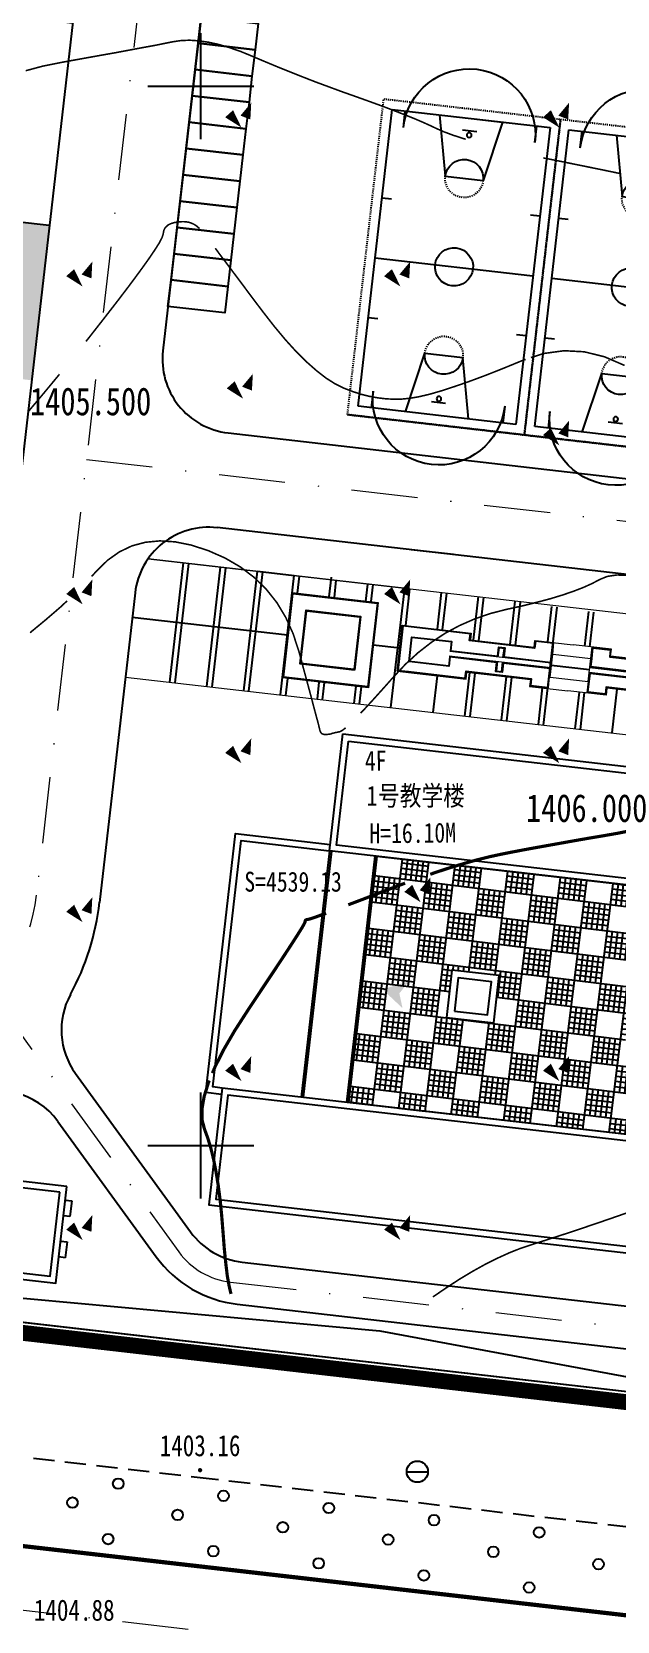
# Model space of a CAD drawing. Extents: x 496261 to 1768172, y 3738341 to 4579341.
# Drawn here: x 496884 to 496939.3, y 4379155.1 to 4379305.1 of the extents above; entities that cross this region are included whole.
import ezdxf
from ezdxf.enums import TextEntityAlignment as Align

# ---------------------------------------------------------------- set-up
doc = ezdxf.new("R2010")
doc.units = 0
doc.header["$MEASUREMENT"] = 0
for name, pattern in [('ACAD_ISO05W100', [34, 24, -3, 0.5, -3, 0.5, -3]), ('DASHDOT2', [0.5, 0.25, -0.125, 0, -0.125]), ('DASHED', [1.2, 0.8, -0.4]), ('DIVIDE', [1.25, 0.5, -0.25, 0, -0.25, 0, -0.25]), ('X5', [3, 2, -1])]:
    doc.linetypes.add(name, pattern=pattern)
doc.layers.get('0').update_dxf_attribs({"color": 8, "linetype": 'CONTINUOUS'})
for name, color, linetype in [('DGX', 8, 'CONTINUOUS'), ('DLSS', 8, 'CONTINUOUS'), ('DMTZ', 8, 'CONTINUOUS'), ('GCD', 8, 'CONTINUOUS'), ('GN-草地', 7, 'CONTINUOUS'), ('GXYZ', 8, 'CONTINUOUS'), ('PUB_DIM', 3, 'CONTINUOUS'), ('PUB_TEXT', 7, 'CONTINUOUS'), ('TK', 8, 'CONTINUOUS'), ('WALL', 2, 'CONTINUOUS'), ('ZBTZ', 8, 'CONTINUOUS'), ('体育块', 117, 'CONTINUOUS'), ('停车位', 8, 'CONTINUOUS'), ('小品', 1, 'CONTINUOUS'), ('水', 165, 'CONTINUOUS'), ('用地红线', 1, 'DIVIDE'), ('车行道', 5, 'CONTINUOUS'), ('铺地', 25, 'CONTINUOUS')]:
    doc.layers.add(name, color=color, linetype=linetype)
doc.layers.add('景观', color=4, linetype='CONTINUOUS', lineweight=13)
doc.layers.add('道路红线', color=1, linetype='CONTINUOUS', lineweight=0)
doc.styles.add('HT', font='simhei.ttf', dxfattribs={"width": 0.8})
doc.styles.add('HZ', font='', dxfattribs={"width": 0.8})
doc.styles.get('HZ').set_extended_font_data('SimSun')
doc.linetypes.add('10411', pattern='A,2,[150,AAA.SHX,S=1,R=0,X=0,Y=1],2,[151,AAA.SHX,S=1,R=0,X=0,Y=3],1e-11', length=4)

# ---------------------------------------------------------------- blocks, each defined once
blk = doc.blocks.new('gc090')
for points in [[(1.07, 1.45, 0, 1, 0), (0.52, 0.05, 1, 1, 0)], [(-1.02, 0.41, 1, 0, 0), (0.15, -0.9, 0, 0, 0)]]:
    blk.add_lwpolyline(points, format="xyseb")
blk = doc.blocks.new('GC042')
blk.add_line((-1, 0), (1, 0))
blk.add_circle((0, 0), 1)
blk = doc.blocks.new('gc170')
at = {"linetype": 'Continuous'}
blk.add_circle((0, 0), 0.5, dxfattribs=at)
blk = doc.blocks.new('GC200')
at = {"linetype": 'Continuous', "const_width": 0.2, "flags": 128}
blk.add_lwpolyline([(-0.1, 0, 1), (0.1, 0, 1)], format="xyb", close=True, dxfattribs=at)
blk = doc.blocks.new('AAAA')
at = {"layer": 'WALL', "color": 6, "ltscale": 10}
for p, q in [((4702915, -5891477), (4702315, -5891477)), ((4702315, -5891477), (4702315, -5892977)), ((4753515, -5891477), (4754415, -5891477)), ((4754415, -5891477), (4754415, -5893277)), ((4702315, -5892977), (4702915, -5892977)), ((4754415, -5893277), (4753515, -5893277)), ((4702915, -5895377), (4702315, -5895377)), ((4702315, -5895377), (4702315, -5896877)), ((4702315, -5896877), (4702915, -5896877))]:
    blk.add_line(p, q, dxfattribs=at)
at = {"layer": 'WALL', "ltscale": 10}
for points in [[(4702915, -5890177), (4753515, -5890177), (4753515, -5899377), (4702915, -5899377)], [(4703515, -5890777), (4752915, -5890777), (4752915, -5898777), (4703515, -5898777)]]:
    blk.add_lwpolyline(points, close=True, dxfattribs=at)
blk = doc.blocks.new('WERWQWQEE')
at = {"layer": 'WALL', "color": 6, "ltscale": 10}
for p, q in [((4320662, -5837291), (4320662, -5860691)), ((4320862, -5837291), (4320862, -5860691))]:
    blk.add_line(p, q, dxfattribs=at)
at = {"layer": 'WALL', "ltscale": 10}
for points in [[(4320662, -5826191), (4369862, -5826191), (4369862, -5837291), (4320662, -5837291)], [(4321262, -5826791), (4369262, -5826791), (4369262, -5836691), (4321262, -5836691)], [(4369862, -5860691), (4313162, -5860691), (4313162, -5871791), (4369862, -5871791)], [(4369262, -5861291), (4313762, -5861291), (4313762, -5871191), (4369262, -5871191)]]:
    blk.add_lwpolyline(points, close=True, dxfattribs=at)
at = {"layer": 'WALL', "color": 2, "ltscale": 10}
for points in [[(4313162, -5861291), (4311662, -5861291), (4311662, -5836691), (4320662, -5836691)], [(4313162, -5860691), (4312262, -5860691), (4312262, -5837291), (4320662, -5837291)]]:
    blk.add_lwpolyline(points, dxfattribs=at)
at = {"layer": 'WALL', "color": 6, "ltscale": 10}
for points in [[(4324962, -5837291), (4324962, -5860691)], [(4325162, -5837291), (4325162, -5860691)]]:
    blk.add_lwpolyline(points, dxfattribs=at)
blk = doc.blocks.new('SSS')
at = {"layer": '体育块', "color": 8, "linetype": 'DASHED'}
for p, q in [((4171692, -5454047), (4167957, -5483814)), ((4188361, -5456139), (4171692, -5454047)), ((4184626, -5485905), (4188361, -5456139)), ((4184626, -5485905), (4167957, -5483814)), ((4167957, -5483814), (4184626, -5485905))]:
    blk.add_line(p, q, dxfattribs=at)
at = {"layer": '体育块', "color": 8, "linetype": 'ByBlock'}
for p, q in [((4172473, -5455052), (4168962, -5483033)), ((4187356, -5456920), (4172473, -5455052)), ((4179095, -5457092), (4180435, -5457260)), ((4183845, -5484900), (4187356, -5456920)), ((4180991, -5461866), (4177419, -5461417)), ((4172320, -5463499), (4171427, -5463387)), ((4186310, -5465254), (4185417, -5465142)), ((4185601, -5470910), (4170717, -5469042)), ((4170008, -5474698), (4170901, -5474810)), ((4183998, -5476453), (4184891, -5476565)), ((4178899, -5478535), (4175327, -5478087)), ((4168962, -5483033), (4183845, -5484900)), ((4175883, -5482692), (4177223, -5482860))]:
    blk.add_line(p, q, dxfattribs=at)
at = {"layer": '体育块', "color": 8}
for p, q in [((4173517, -5456770), (4173713, -5455208)), ((4179914, -5455986), (4176938, -5455612)), ((4176938, -5455612), (4177419, -5461417)), ((4182891, -5456359), (4180991, -5461866)), ((4185920, -5458327), (4186116, -5456764)), ((4173427, -5483593), (4175327, -5478087)), ((4179380, -5484340), (4178899, -5478535)), ((4170398, -5481625), (4170202, -5483188)), ((4182801, -5483182), (4182605, -5484745))]:
    blk.add_line(p, q, dxfattribs=at)
at = {"layer": '体育块', "color": 8, "linetype": 'ByBlock'}
for centre in [(4179718, -5457549), (4176600, -5482404)]:
    blk.add_circle(centre, 225, dxfattribs=at)
at = {"layer": '体育块', "color": 8}
for centre, start, end in [((4179718, -5457549), 172.84804, 352.84804), ((4176600, -5482404), 352.84804, 172.84804)]:
    blk.add_arc(centre, 6250, start, end, dxfattribs=at)
at = {"layer": '体育块', "color": 8, "linetype": 'DASHED'}
for centre, start, end in [((4179205, -5461641), 352.84804, 172.84804), ((4177113, -5478311), 172.84804, 352.84804)]:
    blk.add_arc(centre, 1800, start, end, dxfattribs=at)
at = {"layer": '体育块', "color": 8, "linetype": 'ByBlock'}
for centre, start, end in [((4179205, -5461641), 172.84804, 352.84804), ((4178159, -5469976), 82.84804, 262.84804), ((4178159, -5469976), 262.84804, 82.84804), ((4177113, -5478311), 352.84804, 172.84804)]:
    blk.add_arc(centre, 1800, start, end, dxfattribs=at)

msp = doc.modelspace()

# ---------------------------------------------------------------- hatches: boundary and pattern name
at = {"layer": 'GN-草地'}
h = msp.add_hatch(dxfattribs=at)
h.set_pattern_fill('LZX_PAT003', color=8, scale=4, angle=353, style=0)
h.set_pattern_definition([(353, (490597.2974, 4385507.4113), (0.30467336, 2.4813654), []), (353, (490597.3583, 4385507.9075), (0.6093467, 4.9627308), [2.5, -2.5]), (353, (490597.4193, 4385508.404), (0.6093467, 4.9627308), [2.5, -2.5]), (353, (490597.48, 4385508.9), (0.6093467, 4.9627308), [2.5, -2.5]), (353, (490597.541, 4385509.3964), (0.6093467, 4.9627308), [2.5, -2.5]), (353, (490597.663, 4385510.389), (0.6093467, 4.9627308), [-2.5, 2.5]), (353, (490597.724, 4385510.885), (0.6093467, 4.9627308), [-2.5, 2.5]), (353, (490597.785, 4385511.3815), (0.6093467, 4.9627308), [-2.5, 2.5]), (353, (490597.846, 4385511.8777), (0.6093467, 4.9627308), [-2.5, 2.5]), (83, (490597.2974, 4385507.4113), (-2.4813654, 0.30467336), []), (83, (490597.7937, 4385507.3503), (-4.9627308, 0.6093467), [2.5, -2.5]), (83, (490598.29, 4385507.2894), (-4.9627308, 0.6093467), [2.5, -2.5]), (83, (490598.786, 4385507.2285), (-4.9627308, 0.6093467), [2.5, -2.5]), (83, (490599.2825, 4385507.1675), (-4.9627308, 0.6093467), [2.5, -2.5]), (83, (490600.275, 4385507.0457), (-4.9627308, 0.6093467), [-2.5, 2.5]), (83, (490600.7713, 4385506.9847), (-4.9627308, 0.6093467), [-2.5, 2.5]), (83, (490601.2676, 4385506.924), (-4.9627308, 0.6093467), [-2.5, 2.5]), (83, (490601.764, 4385506.863), (-4.9627308, 0.6093467), [-2.5, 2.5])])
h.paths.add_polyline_path([(496923.69, 4379216.57), (496928.16, 4379216.05), (496927.65, 4379211.58), (496923.18, 4379212.1)])
h.paths.add_polyline_path([(496916.6, 4379227.31), (496961.01, 4379222.21), (496961.17, 4379221.65), (496958.99, 4379220.76), (496956.35, 4379218.91), (496953.33, 4379214.65), (496952.5, 4379211.76), (496952.62, 4379207.14), (496953.24, 4379205.13), (496955.56, 4379201.44), (496958.44, 4379199.1), (496958.34, 4379198.96), (496913.93, 4379204.06)])
h.paths.add_polyline_path([(496945.04, 4379213.81), (496944.53, 4379209.34), (496940.06, 4379209.85), (496940.57, 4379214.33)])
at = {"layer": 'PUB_DIM'}
msp.add_hatch(color=256, dxfattribs=at).paths.add_polyline_path([(496918.73, 4379214.37), (496919.63, 4379215.5), (496917.14, 4379214.75), (496919.03, 4379212.97)])
at = {"layer": '铺地'}
h = msp.add_hatch(dxfattribs=at)
h.set_pattern_fill('GRAVEL', color=8, scale=8, angle=90, style=0)
h.set_pattern_definition([(318.0128, (496845.26926, 4379273.4613), (72.00002, -63.9999754), [1.0763, -106.5527]), (274.9697, (496846.06926, 4379272.7413), (-7.9999444, 96.0000072), [1.84694, -182.8474]), (222.5104, (496846.22926, 4379270.9013), (88.0000578, 79.9999385), [1.3023, -128.92826]), (357.2737, (496848.22926, 4379267.7813), (-160.0000035, 7.9999449), [1.6819, -166.50846]), (22.8337, (496849.90926, 4379267.7013), (-95.9999655, -40.0000932), [1.64924, -163.27498]), (87.2737, (496851.42926, 4379268.3413), (-7.9999449, -160.0000035), [1.6819, -166.50846]), (127.6942, (496851.50926, 4379270.0213), (79.99993835, -104.00004714), [2.22423, -220.1988]), (162.2553, (496850.14926, 4379271.7813), (-175.999978, 56.0000605), [2.0999, -207.89057]), (211.4296, (496848.14926, 4379272.4213), (-103.999951, -64.000081), [1.6876, -167.07258]), (265.2364, (496846.70926, 4379271.5413), (7.9999195, 88.0000087), [1.92666, -94.4061]), (312.3974, (496846.54926, 4379269.6213), (87.9999506, -96.000046), [2.49158, -246.667]), (228.8141, (496848.30926, 4379275.7013), (-47.9999704, -56.0000305), [0.8504, -84.19075]), (261.4692, (496847.74926, 4379275.0613), (16.0000482, 103.9999886), [1.6179, -160.17209]), (315, (496847.509, 4379273.4613), (8, 1e-06), [1.13137, -10.18234]), (293.1986, (496846.5493, 4379272.9013), (-16.000016, 39.9999955), [0.60926, -60.31692]), (21.8014, (496846.7893, 4379272.3413), (-24.000001, -8.000003), [0.86162, -42.2197]), (120.9638, (496847.5893, 4379272.6613), (-16.000023, 23.999982), [1.39943, -45.2482]), (251.565, (496846.8693, 4379273.8613), (7.999985, 16.000005), [1.01193, -24.2863]), (106.3895, (496846.78926, 4379267.7013), (-23.9999533, 80.0000141), [1.4176, -140.34276]), (160.3462, (496846.38926, 4379269.0613), (88.0000217, -31.9999492), [1.1893, -117.73926]), (23.1986, (496845.2693, 4379273.8613), (-39.999996, -16.000016), [1.21852, -59.70766]), (73.6105, (496846.38926, 4379274.3413), (-23.99993, -80.000021), [1.4176, -140.34276]), (69.444, (496851.7493, 4379267.7013), (-15.999962, -40.000017), [1.36704, -66.985]), (24.7751, (496852.22926, 4379268.9813), (-88.0000216, -39.9999503), [1.14542, -113.39714]), (156.8014, (496853.2693, 4379273.9413), (-40, 16.000005), [1.21852, -59.70766]), (107.354, (496852.14926, 4379274.4213), (31.9999711, -104.0000115), [1.34105, -132.7634]), (159.444, (496853.2693, 4379270.0213), (40.000017, -15.999962), [0.68352, -67.6685]), (191.3099, (496853.2693, 4379273.4613), (-32.000005, -7.999986), [0.40792, -40.38423]), (255.9638, (496852.8693, 4379273.3813), (7.99998, 24.000006), [1.64924, -31.3356]), (276.009, (496852.46926, 4379271.7813), (-8.0000062, 79.9999968), [1.5284, -151.31138]), (33.69, (496848.3093, 4379272.6613), (-15.999995, -8.000013), [1.15378, -27.69063]), (83.1572, (496849.26926, 4379273.3013), (16.0000442, 135.99999725), [2.01435, -199.4205]), (150.9454, (496849.50926, 4379275.3013), (56.0000077, -31.999992), [0.82365, -81.5414]), (180, (496848.789, 4379275.701), (-8, -8), [0.48, -7.52]), (210.2564, (496852.22926, 4379271.6213), (56.000015, 31.9999672), [1.1114, -110.02816]), (138.0128, (496851.26926, 4379271.0613), (-72.00002, 63.9999754), [2.15258, -105.47642]), (90, (496849.669, 4379272.501), (-8, 8), [2.08, -5.92]), (55.3048, (496849.66926, 4379274.5813), (-56.0000573, -79.9999622), [1.2649, -125.2262]), (344.0546, (496850.3893, 4379275.6213), (32.000002, -7.999994), [1.1648, -57.07606]), (297.646, (496851.50926, 4379275.3013), (80.0000838, -151.9999548), [1.89652, -187.7558]), (265.4261, (496852.38926, 4379273.6213), (-7.9999433, -104.0000056), [2.0064, -198.6326])])
h.paths.add_polyline_path([(496812.28, 4379322.53), (496780.19, 4379326.21), (496782.16, 4379343.35), (496763.58, 4379345.49), (496762.44, 4379335.59), (496769.52, 4379334.78), (496765.61, 4379300.73), (496758.53, 4379301.54), (496756.85, 4379286.84), (496768.69, 4379285.48), (496768.97, 4379287.89), (496773.44, 4379287.38), (496773.16, 4379284.97), (496775.2, 4379284.73), (496811.34, 4379313.43)])
h.paths.add_polyline_path([(496788.42, 4379312.7), (496783.95, 4379313.21), (496784.47, 4379317.68), (496788.94, 4379317.17)], flags=16)
h.paths.add_polyline_path([(496787.15, 4379302.78), (496786.63, 4379298.31), (496782.16, 4379298.83), (496782.67, 4379303.3)], flags=16)
h.paths.add_polyline_path([(496776.5, 4379314.02), (496772.03, 4379314.54), (496772.54, 4379319.01), (496777.01, 4379318.49)], flags=16)
h.paths.add_polyline_path([(496775.36, 4379304.14), (496774.85, 4379299.67), (496770.38, 4379300.18), (496770.89, 4379304.65)], flags=16)
h.paths.add_polyline_path([(496889.42, 4379319.32), (496870.84, 4379321.46), (496870.2, 4379315.88), (496838.11, 4379319.56), (496836.99, 4379309.83), (496865.12, 4379274.41), (496868.26, 4379274.05), (496868.55, 4379276.56), (496873.02, 4379276.05), (496872.73, 4379273.54), (496884.01, 4379272.24), (496885.69, 4379286.87), (496879.75, 4379287.55), (496881.94, 4379306.63), (496887.88, 4379305.95)])
h.paths.add_polyline_path([(496860.19, 4379309.01), (496864.66, 4379308.5), (496864.15, 4379304.02), (496859.68, 4379304.54)], flags=16)
h.paths.add_polyline_path([(496858.52, 4379294.44), (496862.99, 4379293.93), (496862.48, 4379289.46), (496858.01, 4379289.97)], flags=16)
h.paths.add_polyline_path([(496872.13, 4379307.76), (496876.6, 4379307.25), (496876.08, 4379302.77), (496871.61, 4379303.29)], flags=16)
h.paths.add_polyline_path([(496870.45, 4379293.15), (496874.92, 4379292.63), (496874.41, 4379288.16), (496869.94, 4379288.68)], flags=16)

# ---------------------------------------------------------------- linework, layer by layer
at = {"elevation": 1400.7}
msp.add_lwpolyline([(496887.88, 4379305.95), (496881.94, 4379306.63), (496879.75, 4379287.55), (496885.69, 4379286.87)], dxfattribs=at)
msp.add_lwpolyline([(496916.6, 4379227.31), (496961.01, 4379222.21), (496961.17, 4379221.65), (496958.99, 4379220.76), (496956.35, 4379218.91), (496953.33, 4379214.65), (496952.5, 4379211.76), (496952.62, 4379207.14), (496953.24, 4379205.13), (496955.56, 4379201.44), (496958.44, 4379199.1), (496958.34, 4379198.96), (496913.93, 4379204.06)], close=True, dxfattribs=at)
at = {"layer": 'DGX', "color": 8, "linetype": 'Continuous', "const_width": 0.15}
msp.add_lwpolyline([(496733.36, 4379141.7, 0.000002), (496728.88, 4379138.16, 0.000366)], format="xyb", dxfattribs=at)
at = {"layer": 'DGX', "color": 8, "linetype": 'Continuous', "const_width": 0.15, "elevation": 1404, "flags": 128}
for points in [[(496883.46, 4379301.46), (496885.1, 4379301.9), (496886.91, 4379302.26), (496888.73, 4379302.59), (496890.4, 4379302.89), (496891.93, 4379303.16), (496893.31, 4379303.42), (496894.54, 4379303.65), (496895.64, 4379303.85), (496896.58, 4379304.04), (496897.38, 4379304.2), (496898.14, 4379304.31), (496898.94, 4379304.34), (496899.8, 4379304.28), (496900.72, 4379304.15), (496901.68, 4379303.94), (496902.7, 4379303.64), (496903.77, 4379303.27), (496904.89, 4379302.81), (496906.04, 4379302.32), (496907.22, 4379301.83), (496908.41, 4379301.35), (496909.62, 4379300.87), (496910.85, 4379300.39), (496912.1, 4379299.93), (496913.37, 4379299.46), (496914.65, 4379299.01), (496915.9, 4379298.56), (496917.06, 4379298.14), (496918.14, 4379297.73), (496919.14, 4379297.34), (496920.05, 4379296.98), (496920.87, 4379296.63), (496921.61, 4379296.3), (496922.26, 4379295.99), (496922.95, 4379295.69), (496923.81, 4379295.37), (496924.83, 4379295.04), (496924.99, 4379295)], [(496932.32, 4379293.24), (496932.38, 4379293.22), (496934.27, 4379292.84), (496936.09, 4379292.47), (496937.86, 4379292.11), (496939.55, 4379291.76)]]:
    msp.add_lwpolyline(points, dxfattribs=at)
at = {"layer": 'DGX', "color": 8, "linetype": 'Continuous'}
for points, const_width, elevation in [([(496889.15, 4379275.91), (496889.36, 4379276.17), (496890.76, 4379277.96), (496892.08, 4379279.66), (496893.23, 4379281.17), (496894.2, 4379282.48), (496895, 4379283.59), (496895.62, 4379284.5), (496896.07, 4379285.21), (496896.34, 4379285.73), (496896.44, 4379286.04), (496896.47, 4379286.25), (496896.52, 4379286.44), (496896.61, 4379286.61), (496896.73, 4379286.75), (496896.88, 4379286.88), (496897.05, 4379286.98), (496897.26, 4379287.06), (496897.5, 4379287.13), (496897.75, 4379287.17), (496897.98, 4379287.2), (496898.21, 4379287.21), (496898.43, 4379287.21), (496898.63, 4379287.19), (496898.83, 4379287.16), (496899.01, 4379287.11), (496899.18, 4379287.04), (496899.35, 4379286.96), (496899.53, 4379286.85), (496899.7, 4379286.71), (496899.87, 4379286.56)], 0.15, 1403.5), ([(496901.36, 4379284.7), (496901.73, 4379284.19), (496902.33, 4379283.4), (496903.04, 4379282.45), (496903.86, 4379281.36), (496904.79, 4379280.11), (496905.84, 4379278.72), (496906.93, 4379277.32), (496907.98, 4379276.06), (496909, 4379274.94), (496909.98, 4379273.97), (496910.92, 4379273.14), (496911.82, 4379272.44), (496912.69, 4379271.89), (496913.51, 4379271.49), (496914.32, 4379271.18), (496915.12, 4379270.92), (496915.91, 4379270.72), (496916.7, 4379270.58), (496917.48, 4379270.49), (496918.25, 4379270.45), (496919.01, 4379270.47), (496919.77, 4379270.55), (496920.59, 4379270.69), (496921.57, 4379270.92), (496922.68, 4379271.24), (496923.94, 4379271.65), (496925.35, 4379272.14), (496926.91, 4379272.72), (496928.6, 4379273.39), (496930.45, 4379274.15), (496930.65, 4379274.21)], 0.15, 1403.5), ([(496931.15, 4379274.38), (496932.36, 4379274.77), (496934.28, 4379275.03), (496936.18, 4379274.93), (496938.09, 4379274.46), (496939.99, 4379273.64)], 0.15, 1403.5), ([(496883.75, 4379269.34), (496885.15, 4379271), (496886.55, 4379272.69), (496886.65, 4379272.81)], 0.15, 1403.5), ([(496889.69, 4379253.73), (496890.18, 4379254.27), (496891.2, 4379255.26), (496892.3, 4379256.04), (496893.49, 4379256.61), (496894.76, 4379256.95), (496896.12, 4379257.08), (496897.57, 4379256.99), (496899.1, 4379256.68), (496900.72, 4379256.15), (496902.3, 4379255.45), (496903.74, 4379254.61), (496905.03, 4379253.63), (496906.17, 4379252.51), (496907.17, 4379251.25), (496908.01, 4379249.85), (496908.7, 4379248.32), (496909.25, 4379246.64), (496909.69, 4379245), (496910.08, 4379243.56), (496910.41, 4379242.33), (496910.68, 4379241.3), (496910.9, 4379240.48), (496911.07, 4379239.86), (496911.17, 4379239.44), (496911.22, 4379239.23), (496911.25, 4379239.13), (496911.29, 4379239.04), (496911.34, 4379238.96), (496911.39, 4379238.9), (496911.46, 4379238.86), (496911.54, 4379238.83), (496911.63, 4379238.81), (496911.73, 4379238.8), (496911.83, 4379238.81), (496911.92, 4379238.81), (496912, 4379238.82), (496912.08, 4379238.83), (496912.15, 4379238.84), (496912.21, 4379238.85), (496912.27, 4379238.86), (496912.31, 4379238.88), (496912.36, 4379238.9), (496912.43, 4379238.92), (496912.51, 4379238.94), (496912.6, 4379238.96), (496912.71, 4379238.99), (496912.83, 4379239.01), (496912.97, 4379239.04), (496913.12, 4379239.07), (496913.33, 4379239.18), (496913.66, 4379239.43)], 0.15, 1403), ([(496915.07, 4379240.82), (496915.39, 4379241.15), (496916.2, 4379242.03), (496917.13, 4379243.06), (496918.18, 4379244.24), (496919.31, 4379245.44), (496920.5, 4379246.53), (496921.75, 4379247.5), (496923.05, 4379248.36), (496924.41, 4379249.09), (496925.83, 4379249.71), (496927.3, 4379250.22), (496928.82, 4379250.61), (496930.32, 4379250.94), (496931.7, 4379251.28), (496932.98, 4379251.62), (496934.13, 4379251.97), (496935.18, 4379252.33), (496936.11, 4379252.69), (496936.93, 4379253.06), (496937.63, 4379253.43), (496938.36, 4379253.73), (496939.26, 4379253.86), (496940.31, 4379253.84)], 0.15, 1403), ([(496883.87, 4379248.41), (496885.36, 4379249.64), (496886.74, 4379250.83), (496887.36, 4379251.41)], 0.15, 1403), ([(496921.65, 4379225.61), (496922.05, 4379225.75), (496923.47, 4379226.22), (496924.81, 4379226.62), (496926.05, 4379226.97), (496927.21, 4379227.26), (496928.28, 4379227.49), (496929.33, 4379227.7), (496930.43, 4379227.91), (496931.57, 4379228.12), (496932.75, 4379228.33), (496933.98, 4379228.55), (496935.26, 4379228.78), (496936.58, 4379229.01), (496937.95, 4379229.24), (496939.33, 4379229.48), (496940.71, 4379229.76)], 0.3, 1402.5), ([(496913.91, 4379222.73), (496914.23, 4379222.85), (496915.65, 4379223.39), (496917.27, 4379224.02), (496918.95, 4379224.65), (496919.27, 4379224.77)], 0.3, 1402.5), ([(496901.08, 4379206.84), (496901.33, 4379207.43), (496902.15, 4379209.06), (496903.19, 4379210.85), (496904.44, 4379212.79), (496905.7, 4379214.69), (496906.8, 4379216.34), (496907.73, 4379217.75), (496908.49, 4379218.91), (496909.08, 4379219.83), (496909.5, 4379220.5), (496909.75, 4379220.93), (496909.83, 4379221.11), (496909.83, 4379221.16), (496909.84, 4379221.21), (496909.86, 4379221.25), (496909.89, 4379221.28), (496909.93, 4379221.31), (496909.97, 4379221.33), (496910.03, 4379221.34), (496910.09, 4379221.35), (496910.27, 4379221.39), (496910.65, 4379221.51), (496911.23, 4379221.72), (496911.82, 4379221.94)], 0.3, 1402.5), ([(496902.84, 4379186), (496902.66, 4379186.75), (496902.49, 4379187.7), (496902.35, 4379188.86), (496902.21, 4379190.22), (496902.09, 4379191.78), (496901.96, 4379193.38), (496901.81, 4379194.88), (496901.63, 4379196.27), (496901.42, 4379197.55), (496901.19, 4379198.72), (496900.93, 4379199.78), (496900.64, 4379200.73), (496900.33, 4379201.57), (496900.11, 4379202.43), (496900.1, 4379203.45), (496900.3, 4379204.62), (496900.71, 4379205.95), (496900.79, 4379206.14)], 0.3, 1402.5)]:
    msp.add_lwpolyline(points, dxfattribs=dict(at, const_width=const_width, elevation=elevation))
at = {"layer": 'DGX', "color": 8, "linetype": 'Continuous', "const_width": 0.15}
msp.add_lwpolyline([(496921.89, 4379185.71), (496923.18, 4379186.59), (496924.44, 4379187.41), (496925.66, 4379188.14), (496926.85, 4379188.8), (496928.01, 4379189.38), (496929.13, 4379189.89), (496930.22, 4379190.32), (496931.27, 4379190.67), (496932.35, 4379191.01), (496933.5, 4379191.38), (496934.74, 4379191.78), (496936.05, 4379192.22), (496937.44, 4379192.69), (496938.92, 4379193.2), (496940.47, 4379193.74)], dxfattribs=at)
at = {"layer": 'DLSS', "color": 8, "linetype": 'X5', "elevation": 1400.29, "flags": 128}
for points in [[(496901.07, 4379168.51), (496500, 4379214.83)], [(497000, 4379157.09), (496901.07, 4379168.51)]]:
    msp.add_lwpolyline(points, dxfattribs=at)
at = {"layer": 'DLSS', "color": 8, "linetype": 'Continuous', "const_width": 0.4, "flags": 128}
msp.add_lwpolyline([(496877.59, 4379162.84), (497000, 4379148.79)], dxfattribs=at)
at = {"layer": 'DLSS', "linetype": 'Continuous', "const_width": 0.4, "elevation": -23.72, "flags": 128}
msp.add_lwpolyline([(496877.59, 4379162.84), (497000, 4379148.79)], dxfattribs=at)
at = {"layer": 'DMTZ', "color": 8, "linetype": '10411', "elevation": 1410.67, "flags": 128}
msp.add_lwpolyline([(496826.53, 4379198), (496826.52, 4379197.99), (496829.28, 4379195.1), (496831.39, 4379191.21), (496837.77, 4379190.3), (496844.73, 4379185.84), (496864.87, 4379187.78), (496879.77, 4379185.91), (496879.77, 4379185.91), (496879.77, 4379185.91), (496916.89, 4379182.52), (496951.4, 4379176.11), (496967.7, 4379173.43), (496987.77, 4379168.62), (497000, 4379169.37)], dxfattribs=at)
at = {"layer": 'TK', "color": 8, "linetype": 'Continuous'}
for p, q in [((496900, 4379295), (496900, 4379305)), ((496895, 4379300), (496905, 4379300)), ((496900, 4379195), (496900, 4379205)), ((496895, 4379200), (496905, 4379200))]:
    msp.add_line(p, q, dxfattribs=at)
at = {"layer": '停车位', "color": 8, "elevation": 1400.7}
for points in [[(496900.03, 4379306.54), (496905.39, 4379305.93), (496905.11, 4379303.44), (496899.74, 4379304.06)], [(496899.74, 4379304.06), (496905.11, 4379303.44), (496904.82, 4379300.96), (496899.46, 4379301.58)], [(496899.46, 4379301.58), (496904.82, 4379300.96), (496904.54, 4379298.48), (496899.17, 4379299.09)], [(496899.46, 4379301.58), (496904.82, 4379300.96), (496904.54, 4379298.48), (496899.17, 4379299.09)], [(496899.17, 4379299.09), (496904.54, 4379298.48), (496904.25, 4379295.99), (496898.89, 4379296.61)], [(496898.89, 4379296.61), (496904.25, 4379295.99), (496903.97, 4379293.51), (496898.6, 4379294.13)], [(496898.89, 4379296.61), (496904.25, 4379295.99), (496903.97, 4379293.51), (496898.6, 4379294.13)], [(496898.6, 4379294.13), (496903.97, 4379293.51), (496903.68, 4379291.03), (496898.32, 4379291.64)], [(496898.32, 4379291.64), (496903.68, 4379291.03), (496903.4, 4379288.54), (496898.03, 4379289.16)], [(496898.03, 4379289.16), (496903.4, 4379288.54), (496903.11, 4379286.06), (496897.75, 4379286.67)], [(496897.75, 4379286.67), (496903.11, 4379286.06), (496902.83, 4379283.58), (496897.46, 4379284.19)], [(496897.75, 4379286.67), (496903.11, 4379286.06), (496902.83, 4379283.58), (496897.46, 4379284.19)], [(496897.46, 4379284.19), (496902.83, 4379283.58), (496902.54, 4379281.09), (496897.18, 4379281.71)], [(496897.18, 4379281.71), (496902.54, 4379281.09), (496902.26, 4379278.61), (496896.89, 4379279.22)], [(496897.18, 4379281.71), (496902.54, 4379281.09), (496902.26, 4379278.61), (496896.89, 4379279.22)]]:
    msp.add_lwpolyline(points, close=True, dxfattribs=at)
at = {"layer": '小品', "color": 8}
for points in [[(496923.18, 4379212.1), (496927.65, 4379211.58), (496928.16, 4379216.05), (496923.69, 4379216.57)], [(496923.93, 4379212.69), (496927.06, 4379212.33), (496927.42, 4379215.46), (496924.29, 4379215.82)]]:
    msp.add_lwpolyline(points, close=True, dxfattribs=at)
at = {"layer": '景观', "color": 8}
for p, q in [((496895.01, 4379255.4), (497163.53, 4379224.57)), ((496919.44, 4379252.59), (496895.01, 4379255.4)), ((496918.51, 4379244.79), (496919.01, 4379249.13)), ((496933.1, 4379245.53), (496923.48, 4379246.64)), ((496928.07, 4379246.11), (496928.17, 4379246.98)), ((496928.17, 4379246.98), (496928.61, 4379246.93)), ((496928.51, 4379246.06), (496928.61, 4379246.93)), ((496933.2, 4379246.4), (496933.32, 4379247.49)), ((496936.81, 4379245.99), (496936.94, 4379247.07)), ((496933.05, 4379245.1), (496923.43, 4379246.2)), ((496927.92, 4379244.81), (496928.02, 4379245.68)), ((496928.36, 4379244.76), (496928.46, 4379245.63)), ((496932.95, 4379244.23), (496933.2, 4379246.4)), ((496932.95, 4379244.23), (496933.2, 4379246.4)), ((496933.2, 4379246.4), (496936.81, 4379245.99)), ((496936.56, 4379243.82), (496936.81, 4379245.99)), ((496892.87, 4379244.22), (497169.48, 4379212.47)), ((496927.92, 4379244.81), (496928.36, 4379244.76)), ((496932.95, 4379244.23), (496936.56, 4379243.82)), ((496936.56, 4379243.82), (496936.44, 4379242.73)), ((496936.66, 4379244.68), (496946.28, 4379243.58)), ((496936.71, 4379245.12), (496946.33, 4379244.01))]:
    msp.add_line(p, q, dxfattribs=at)
for points in [[(496915.81, 4379243.22), (496907.7, 4379244.15), (496908.62, 4379252.2), (496916.74, 4379251.27)], [(496914.43, 4379244.96), (496909.44, 4379245.53), (496910, 4379250.46), (496915, 4379249.89)]]:
    msp.add_lwpolyline(points, close=True, dxfattribs=at)
for points in [[(496919.01, 4379249.13), (496920.09, 4379249.01), (496925.51, 4379248.38), (496925.44, 4379247.73), (496931.44, 4379247.04), (496931.51, 4379247.69), (496935.13, 4379247.28)], [(496951.25, 4379245.43), (496950.17, 4379245.55), (496944.75, 4379246.17), (496944.67, 4379245.52), (496938.67, 4379246.21), (496938.74, 4379246.86), (496935.13, 4379247.28)], [(496918.52, 4379244.78), (496919.6, 4379244.66), (496925.02, 4379244.04), (496925.1, 4379244.69), (496931.1, 4379244), (496931.02, 4379243.35), (496934.64, 4379242.93)], [(496950.76, 4379241.09), (496949.67, 4379241.21), (496944.25, 4379241.84), (496944.32, 4379242.49), (496938.32, 4379243.18), (496938.25, 4379242.52), (496934.63, 4379242.94)]]:
    msp.add_lwpolyline(points, dxfattribs=at)
at = {"layer": '水'}
for points in [[(496915.75, 4379243.3), (496907.78, 4379244.22), (496908.68, 4379252.12), (496916.66, 4379251.21)], [(496914.49, 4379244.88), (496909.36, 4379245.47), (496909.94, 4379250.54), (496915.07, 4379249.95)], [(496918.59, 4379244.86), (496919.6, 4379244.74), (496924.95, 4379244.12), (496925.03, 4379244.78), (496931.17, 4379244.07), (496931.1, 4379243.42), (496932.76, 4379243.23), (496932.88, 4379244.24), (496932.97, 4379245.04), (496928.52, 4379245.55), (496928.42, 4379244.68), (496927.84, 4379244.75), (496927.94, 4379245.61), (496923.5, 4379246.12), (496923.4, 4379245.26), (496919.64, 4379245.69), (496919.9, 4379248), (496923.66, 4379247.57), (496923.56, 4379246.7), (496928.01, 4379246.19), (496928.11, 4379247.06), (496928.69, 4379246.99), (496928.59, 4379246.12), (496933.03, 4379245.61), (496933.13, 4379246.41), (496933.24, 4379247.42), (496931.58, 4379247.61), (496931.5, 4379246.96), (496925.36, 4379247.67), (496925.43, 4379248.32), (496919.07, 4379249.05)]]:
    msp.add_lwpolyline(points, close=True, dxfattribs=at)
for points in [[(496941.24, 4379244.67), (496936.79, 4379245.18), (496936.89, 4379245.98), (496937, 4379246.99), (496938.66, 4379246.8), (496938.59, 4379246.15), (496944.74, 4379245.44)], [(496944.4, 4379242.55), (496938.26, 4379243.26), (496938.18, 4379242.61), (496936.52, 4379242.8), (496936.64, 4379243.81), (496936.73, 4379244.6), (496941.17, 4379244.09)]]:
    msp.add_lwpolyline(points, dxfattribs=at)
at = {"layer": '用地红线', "color": 1, "linetype": 'ACAD_ISO05W100', "ltscale": 0.4}
msp.add_line((496425.36, 4379214.75, 1400.7), (497174.24, 4379128.78, 1400.7), dxfattribs=at)
at = {"layer": '用地红线', "color": 1, "linetype": 'DIVIDE', "ltscale": 15, "const_width": 1.5, "elevation": 1400.7}
msp.add_lwpolyline([(497214.38, 4379517.07), (496699.16, 4379622.03), (496480.56, 4379666.65), (496441.99, 4379232.97), (497169.2, 4379149.49), (497215.28, 4379514.34), (497215.3, 4379514.78), (497215.3, 4379515.31), (497214.62, 4379516.67)], close=True, dxfattribs=at)
at = {"layer": '车行道', "color": 5}
for p, q in [((496960.35, 4379251.58, 1400.7), (496901.54, 4379258.33, 1400.7)), ((496893.79, 4379252.17, 1400.7), (496890.43, 4379222.96, 1400.7)), ((496888.17, 4379206.8, 1400.7), (496899.03, 4379191.85, 1400.7)), ((496692.53, 4379205.22, 1400.7), (497169.31, 4379150.48, 1400.7)), ((496886.5, 4379202.28, 1400.7), (496895.79, 4379189.5, 1400.7)), ((496903.89, 4379189.01, 1400.7), (497156.42, 4379160.02, 1400.7))]:
    msp.add_line(p, q, dxfattribs=at)
at = {"layer": '车行道', "color": 5, "elevation": 1400.7}
msp.add_lwpolyline([(496902.57, 4379267.27), (497030.57, 4379252.57, 0.414214), (497038.32, 4379258.73), (497058.29, 4379432.68, 0.414214), (497052.13, 4379440.43), (496924.13, 4379455.13, 0.414214), (496916.38, 4379448.97), (496896.41, 4379275.02, 0.414214)], format="xyb", close=True, dxfattribs=at)
msp.add_lwpolyline([(496751.35, 4379238.93), (496764.99, 4379357.75, -0.414214), (496772.74, 4379363.91), (496886, 4379350.9, -0.414214), (496892.15, 4379343.15), (496878.51, 4379224.33)], format="xyb", dxfattribs=at)
for points in [[(496692.53, 4379205.22), (497169.31, 4379150.48)], [(496903.43, 4379185.03), (497155.96, 4379156.04)]]:
    msp.add_lwpolyline(points, dxfattribs=at)
at = {"layer": '车行道', "color": 5}
for centre, radius, start, end in [((496900.74, 4379251.37, 1400.7), 7, 83.4512, 173.4512), ((496900.74, 4379251.37, 1400.7), 7, 83.4512, 173.4512), ((496866.59, 4379225.7, 1400.7), 24, 331.5039, 353.4512), ((496893.83, 4379210.91, 1400.7), 7, 151.5039, 215.9857), ((496880.84, 4379198.17, 1400.7), 7, 35.9857, 117.3676), ((496904.69, 4379195.96, 1400.7), 7, 215.9857, 263.4512), ((496904.69, 4379195.96, 1400.7), 11, 215.9857, 263.4512)]:
    msp.add_arc(centre, radius, start, end, dxfattribs=at)
at = {"layer": '道路红线', "linetype": 'DASHDOT2', "ltscale": 25}
for p, q in [((496911.61, 4379460.09, 1400.7), (496884.47, 4379223.65, 1400.7)), ((496889.19, 4379264.77, 1400.7), (497199.5, 4379229.15, 1400.7)), ((496379.36, 4379214, 688.49), (497330.23, 4379104.83, 688.49)), ((496880.38, 4379214.13, 1400.7), (496897.92, 4379189.96, 1400.7)), ((496902.79, 4379187.12, 1400.7), (497156.19, 4379158.03, 1400.7))]:
    msp.add_line(p, q, dxfattribs=at)
for centre, radius, start, end in [((496866.59, 4379225.7, 1400.7), 18, 263.4512, 353.4512), ((496903.59, 4379194.07, 1400.7), 7, 215.9857, 263.4512)]:
    msp.add_arc(centre, radius, start, end, dxfattribs=at)
at = {"layer": '铺地', "color": 8}
for p, q in [((496923.83, 4379255.78), (496919.85, 4379256.23)), ((496897.08, 4379243.74), (496898.37, 4379255.01)), ((496897.58, 4379243.68), (496898.87, 4379254.95)), ((496900.56, 4379243.34), (496901.85, 4379254.61)), ((496901.06, 4379243.28), (496902.35, 4379254.55)), ((496904.04, 4379242.94), (496905.33, 4379254.21)), ((496904.53, 4379242.89), (496905.83, 4379254.15)), ((496907.51, 4379242.54), (496908.81, 4379253.81)), ((496909.12, 4379252.14), (496909.3, 4379253.75)), ((496912.1, 4379251.8), (496912.31, 4379253.64)), ((496912.6, 4379251.75), (496912.78, 4379253.36)), ((496915.58, 4379251.4), (496915.76, 4379253.01)), ((496916.07, 4379251.35), (496916.26, 4379252.96)), ((496917.94, 4379241.35), (496919.24, 4379252.61)), ((496919.34, 4379249.09), (496919.73, 4379252.56)), ((496922.32, 4379248.75), (496922.72, 4379252.21)), ((496922.81, 4379248.69), (496923.21, 4379252.16)), ((496925.72, 4379247.7), (496926.19, 4379251.82)), ((496926.22, 4379247.64), (496926.69, 4379251.76)), ((496929.2, 4379247.3), (496929.67, 4379251.38)), ((496929.69, 4379247.24), (496930.16, 4379251.31)), ((496908.16, 4379248.18), (496893.52, 4379249.86, 1400.7)), ((496932.35, 4379239.69), (496933.63, 4379250.82)), ((496932.75, 4379247.55), (496933.13, 4379250.89)), ((496936.23, 4379247.15), (496936.6, 4379250.41)), ((496936.72, 4379247.09), (496937.09, 4379250.34)), ((496918.76, 4379246.96), (496916.27, 4379247.25)), ((496936.69, 4379244.9), (496933.07, 4379245.32)), ((496908.01, 4379242.49), (496908.19, 4379244.1)), ((496910.99, 4379242.14), (496911.17, 4379243.75)), ((496911.49, 4379242.09), (496911.67, 4379243.7)), ((496921.92, 4379240.89), (496922.32, 4379244.35)), ((496924.9, 4379240.55), (496925.37, 4379244.66)), ((496925.4, 4379240.49), (496925.87, 4379244.6)), ((496928.38, 4379240.15), (496928.85, 4379244.26)), ((496928.87, 4379240.09), (496929.34, 4379244.2)), ((496914.47, 4379241.74), (496914.65, 4379243.36)), ((496914.96, 4379241.69), (496915.15, 4379243.3)), ((496931.85, 4379239.75), (496932.25, 4379243.21)), ((496935.33, 4379239.35), (496935.73, 4379242.81)), ((496935.83, 4379239.29), (496936.22, 4379242.76)), ((496938.81, 4379238.95), (496939.28, 4379243.07))]:
    msp.add_line(p, q, dxfattribs=at)
msp.add_lwpolyline([(496905.33, 4379254.21), (496908.81, 4379253.81)], dxfattribs=at)

# ---------------------------------------------------------------- block references
at = {"yscale": 0.001000000163912773, "zscale": 0.001}
for name, p, xscale, rotation in [('SSS', (502278.74, 4383607.67, 1400.7), -0.001000000092213578, 346.2991786949497), ('SSS', (502295.43, 4383605.75, 1400.7), -0.001000000092213578, 346.2991786949497), ('WERWQWQEE', (493285.4, 4385519.8, 1400.7), 0.0009999999887152988, 353.4511800755813), ('AAAA', (502231.36, 4384511.52, 1400.7), -0.0009999999887152988, 353.4511800755813)]:
    msp.add_blockref(name, p, dxfattribs=dict(at, xscale=xscale, rotation=rotation))
at = {"layer": 'DMTZ', "color": 8, "linetype": 'Continuous'}
for p in [(496903.68, 4379296.99), (496933.68, 4379296.99), (496888.68, 4379281.99), (496918.68, 4379281.99), (496903.83, 4379271.4), (496933.68, 4379266.99), (496888.68, 4379251.99), (496918.68, 4379251.99), (496903.68, 4379236.99), (496933.68, 4379236.99), (496920.59, 4379223.87), (496888.68, 4379221.99), (496903.68, 4379206.99), (496933.68, 4379206.99), (496888.68, 4379191.99), (496918.68, 4379191.99)]:
    msp.add_blockref('gc090', p, dxfattribs=at)
at = {"layer": 'GCD', "color": 8, "linetype": 'Continuous'}
msp.add_blockref('GC200', (496899.92, 4379169.36, 1403.16), dxfattribs=at)
at = {"layer": 'GXYZ', "color": 8, "linetype": 'Continuous'}
msp.add_blockref('GC042', (496920.43, 4379169.22, 1403.3), dxfattribs=at)
at = {"layer": 'ZBTZ', "color": 8, "linetype": 'Continuous'}
for p, rotation in [((496892.2, 4379168.09), 353.3927434784629), ((496902.13, 4379166.94), 353.3927434784629), ((496887.87, 4379166.3), 353.3326252150445), ((496897.8, 4379165.14), 353.3326252150445), ((496912.07, 4379165.79), 353.3927434784629), ((496907.73, 4379163.97), 353.3326252150445), ((496922, 4379164.64), 353.3927434784629), ((496891.24, 4379162.86), 353.4348483655157), ((496917.67, 4379162.81), 353.3326252150445), ((496931.93, 4379163.49), 353.3927434784629), ((496901.17, 4379161.72), 353.4348483655157), ((496911.11, 4379160.57), 353.4348483655157), ((496927.6, 4379161.65), 353.3326252150445), ((496921.04, 4379159.43), 353.4348483655157), ((496937.53, 4379160.49), 353.3326252150445), ((496930.98, 4379158.29), 353.4348483655157)]:
    msp.add_blockref('gc170', p, dxfattribs=dict(at, rotation=rotation))

# ---------------------------------------------------------------- texts
at = {"layer": 'GCD', "color": 8, "linetype": 'Continuous', "style": 'HZ', "width": 0.8}
for s, p in [('1403.16', (496896.11, 4379171.68, 1403.16)), ('1404.88', (496884.23, 4379156.15, 1404.88))]:
    msp.add_text(s, height=2, dxfattribs=at).set_placement(p, align=Align.MIDDLE_LEFT)
at = {"layer": 'PUB_TEXT', "style": 'HT', "width": 0.8}
for s, p in [('1405.500', (496883.87, 4379268.94)), ('1406.000', (496930.69, 4379230.55))]:
    msp.add_text(s, height=2.629, dxfattribs=at).set_placement(p)
at = {"layer": 'PUB_TEXT', "color": 7, "style": 'HT', "width": 0.8}
msp.add_text('4F', height=1.878, rotation=0.6031, dxfattribs=at).set_placement((496915.48, 4379235.39))
for s, height, p in [('1', 1.88, (496915.64, 4379232.09)), ('号教学楼', 1.878, (496916.72, 4379232.09)), ('S=4539.13', 1.878, (496904.1, 4379223.97))]:
    msp.add_text(s, height=height, dxfattribs=at).set_placement(p)
at = {"layer": 'PUB_TEXT', "style": 'HT', "width": 0.8}
msp.add_text('H=16.10M', height=1.878, rotation=0.6031, dxfattribs=at).set_placement((496915.91, 4379228.53))

doc.saveas('drawing.dxf')
